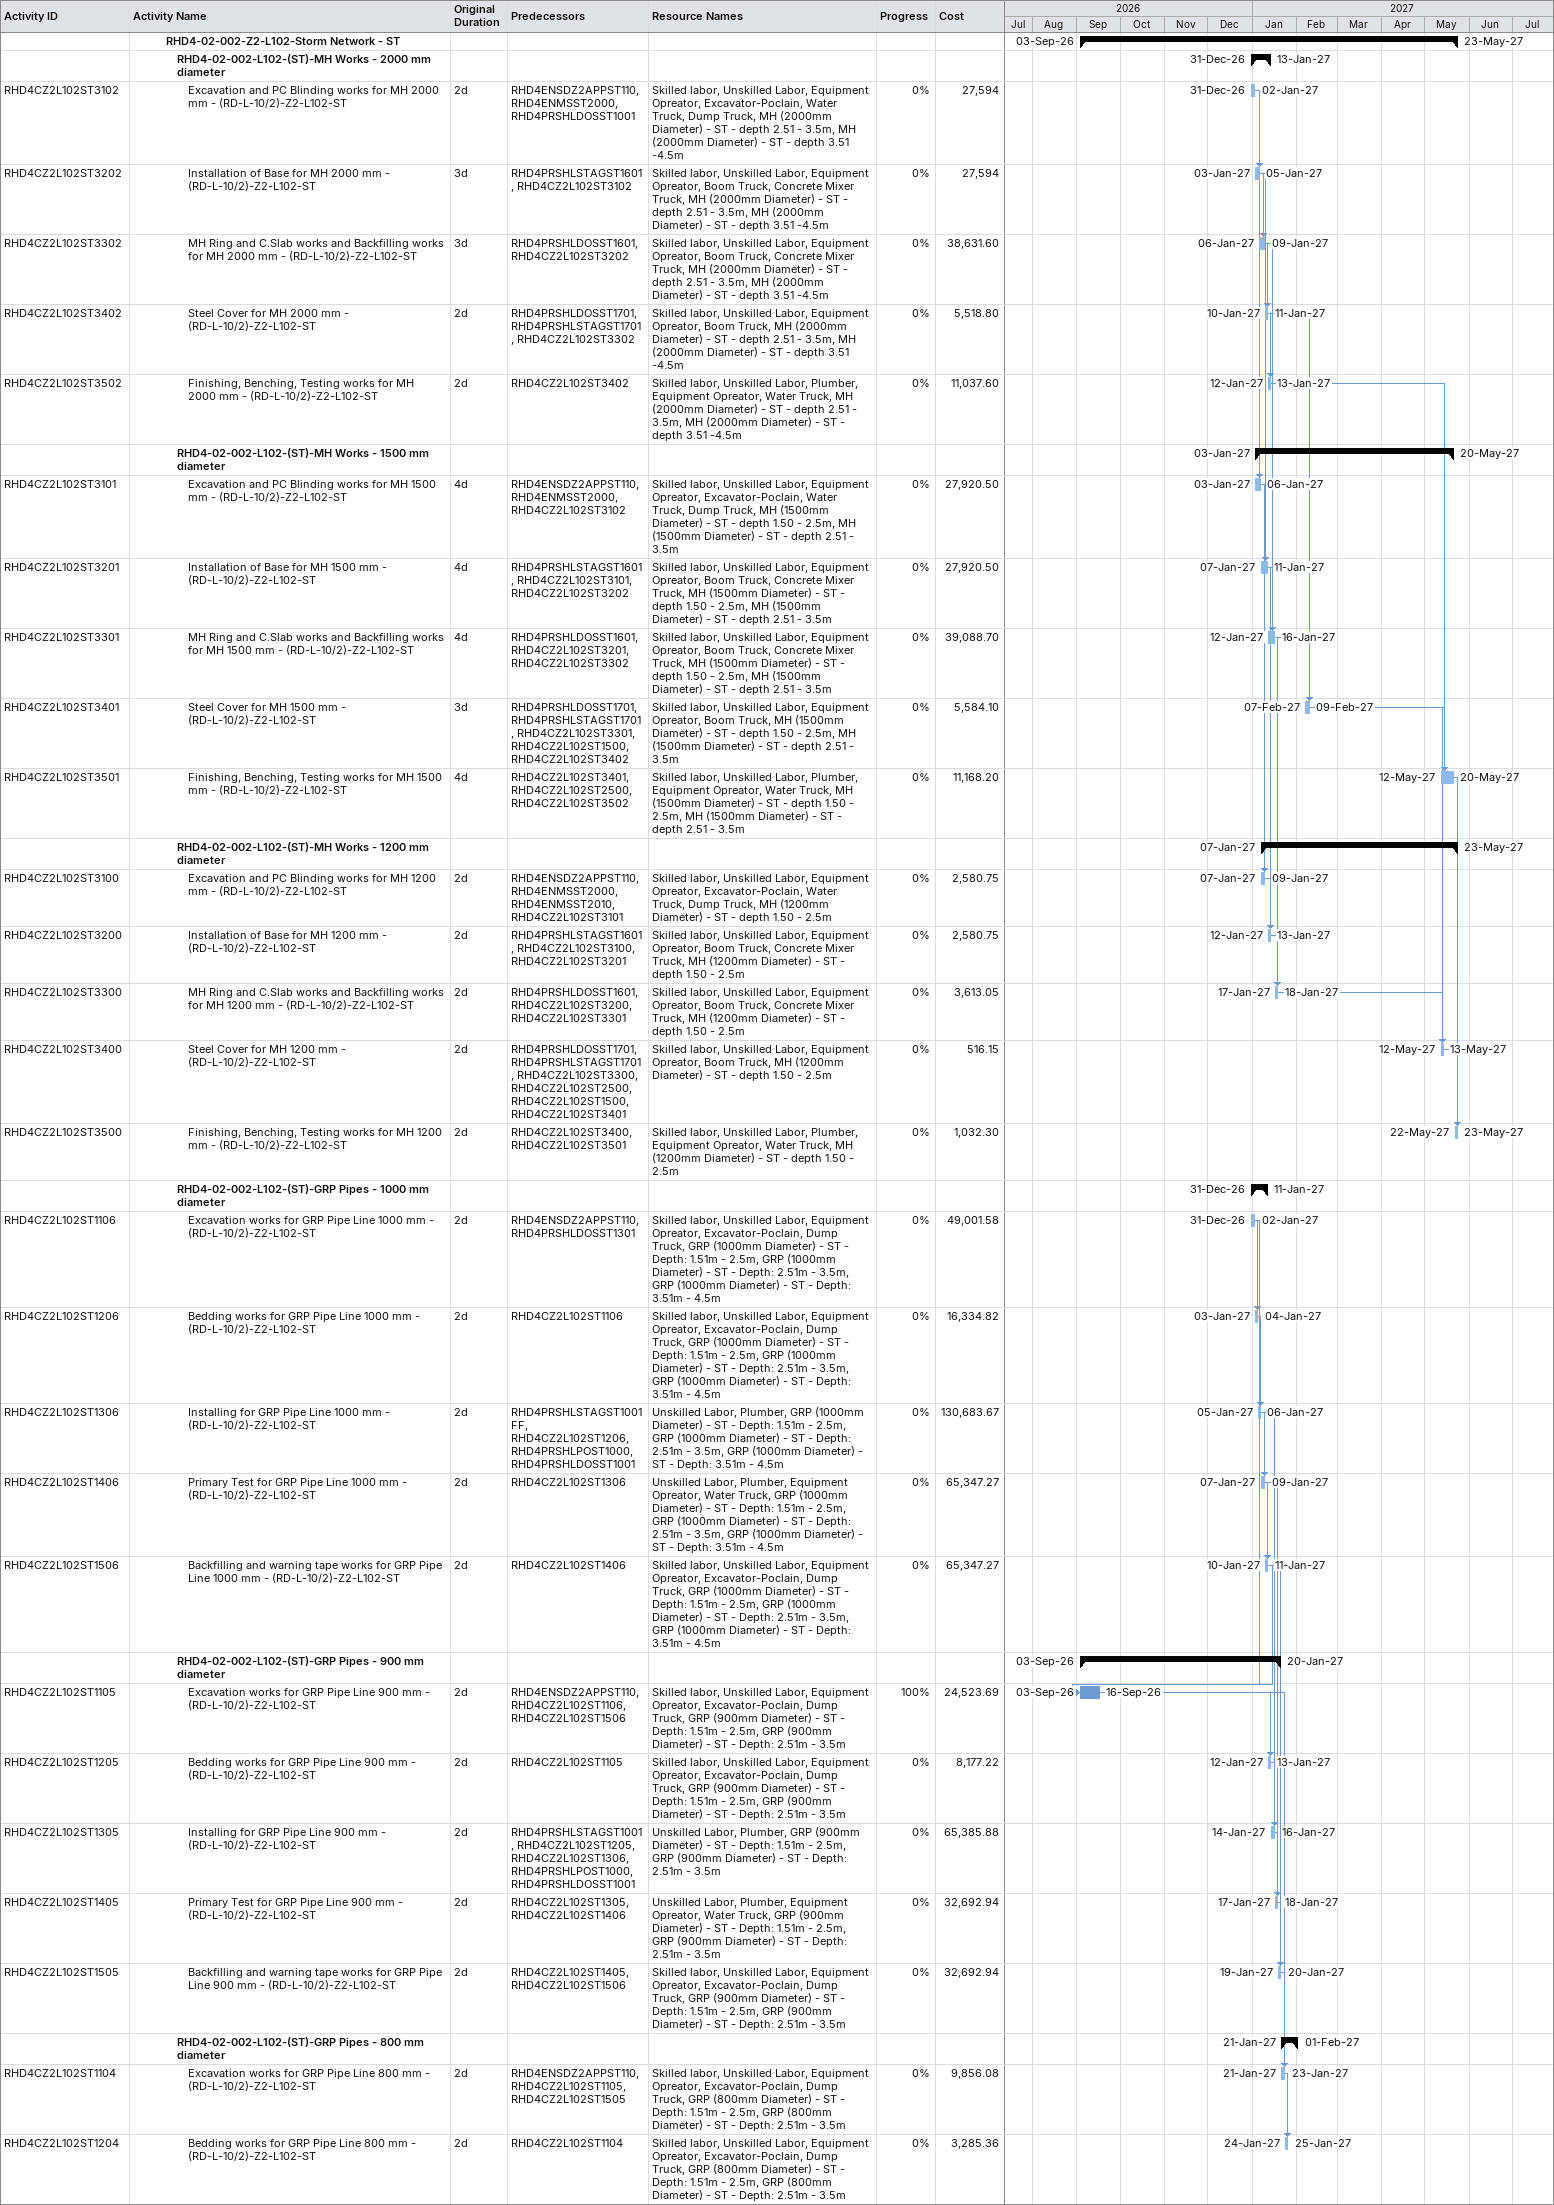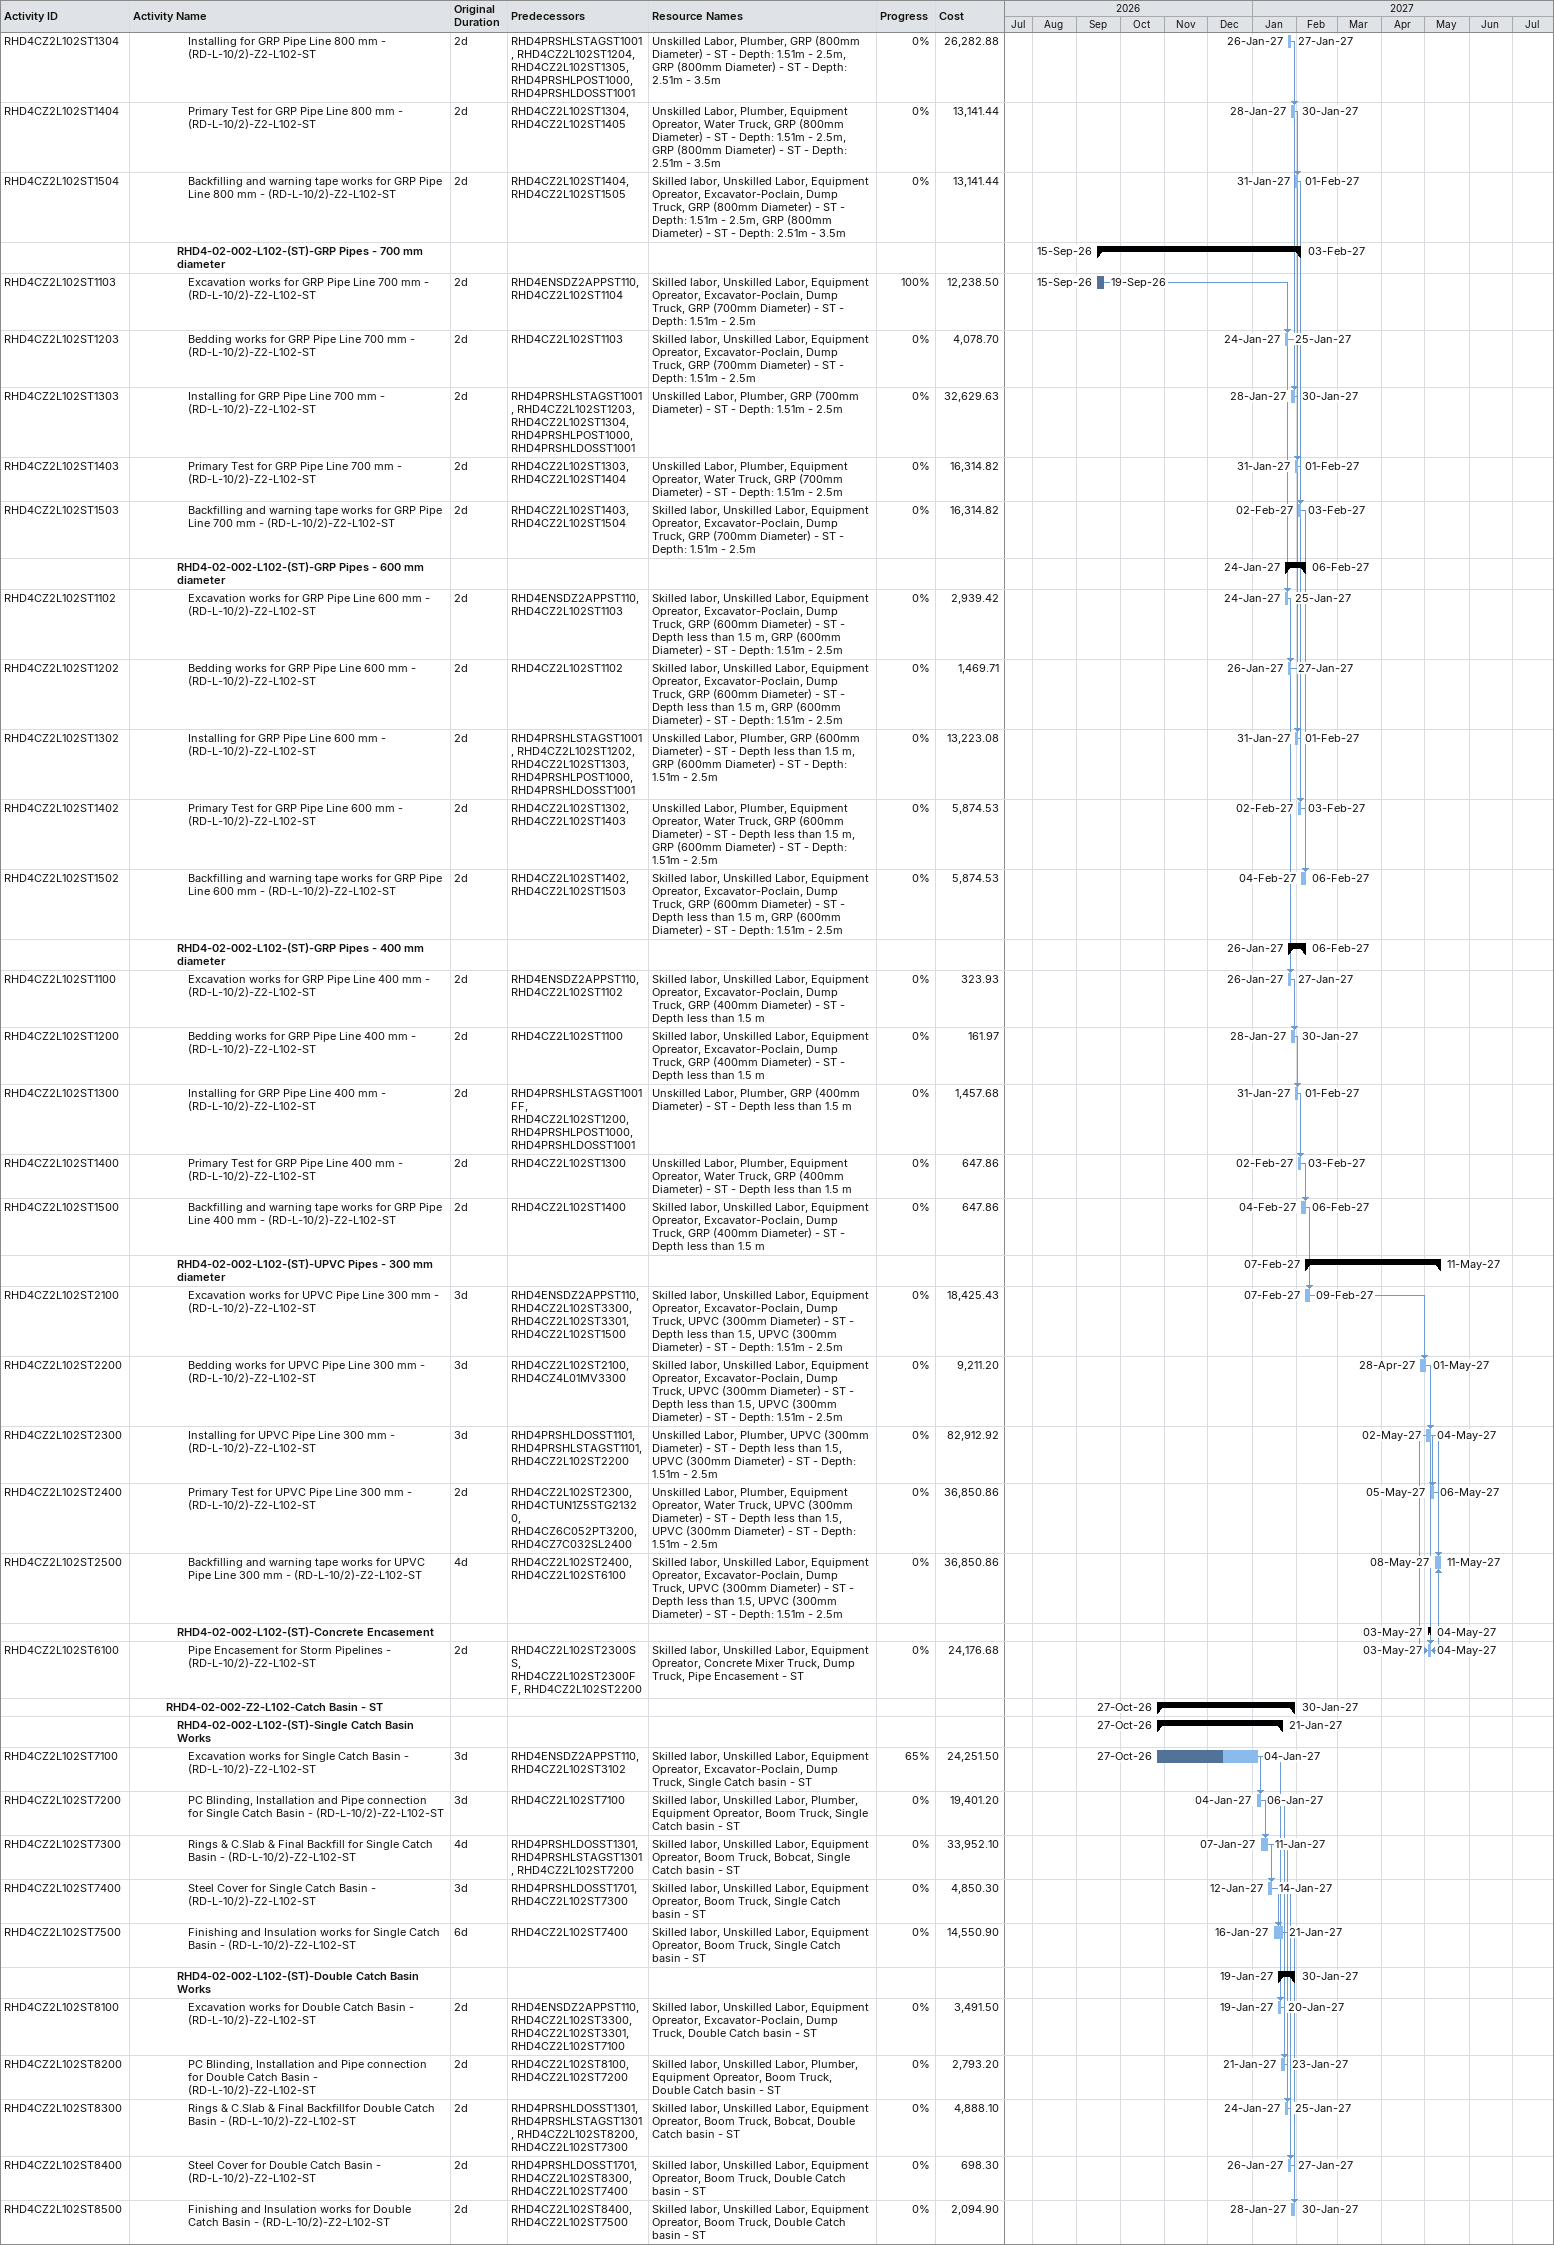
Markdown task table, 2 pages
| ID | Level | Task | Original duration | Start | Finish | Predecessors | Resources | % complete | Cost |
|---|---|---|---|---|---|---|---|---|---|
|  | 4 | **RHD4-02-002-Z2-L102-Storm Network - ST** |  | 2026-09-03 | 2027-05-23 |  |  |  |  |
|  | 5 | **RHD4-02-002-L102-(ST)-MH Works - 2000 mm diameter** |  | 2026-12-31 | 2027-01-13 |  |  |  |  |
| RHD4CZ2L102ST3102 | 6 | Excavation and PC Blinding works for MH 2000 mm - (RD-L-10/2)-Z2-L102-ST | 2d | 2026-12-31 | 2027-01-02 | RHD4ENSDZ2APPST110, RHD4ENMSST2000, RHD4PRSHLDOSST1001 | Skilled labor, Unskilled Labor, Equipment Opreator, Excavator-Poclain, Water Truck, Dump Truck, MH (2000mm Diameter) - ST - depth 2.51 - 3.5m, MH (2000mm Diameter) - ST - depth 3.51 -4.5m | 0 | 27594 |
| RHD4CZ2L102ST3202 | 6 | Installation of Base for MH 2000 mm - (RD-L-10/2)-Z2-L102-ST | 3d | 2027-01-03 | 2027-01-05 | RHD4PRSHLSTAGST1601, RHD4CZ2L102ST3102 | Skilled labor, Unskilled Labor, Equipment Opreator, Boom Truck, Concrete Mixer Truck, MH (2000mm Diameter) - ST - depth 2.51 - 3.5m, MH (2000mm Diameter) - ST - depth 3.51 -4.5m | 0 | 27594 |
| RHD4CZ2L102ST3302 | 6 | MH Ring and C.Slab works and Backfilling works for MH 2000 mm - (RD-L-10/2)-Z2-L102-ST | 3d | 2027-01-06 | 2027-01-09 | RHD4PRSHLDOSST1601, RHD4CZ2L102ST3202 | Skilled labor, Unskilled Labor, Equipment Opreator, Boom Truck, Concrete Mixer Truck, MH (2000mm Diameter) - ST - depth 2.51 - 3.5m, MH (2000mm Diameter) - ST - depth 3.51 -4.5m | 0 | 38631.60 |
| RHD4CZ2L102ST3402 | 6 | Steel Cover for MH 2000 mm - (RD-L-10/2)-Z2-L102-ST | 2d | 2027-01-10 | 2027-01-11 | RHD4PRSHLDOSST1701, RHD4PRSHLSTAGST1701, RHD4CZ2L102ST3302 | Skilled labor, Unskilled Labor, Equipment Opreator, Boom Truck, MH (2000mm Diameter) - ST - depth 2.51 - 3.5m, MH (2000mm Diameter) - ST - depth 3.51 -4.5m | 0 | 5518.80 |
| RHD4CZ2L102ST3502 | 6 | Finishing, Benching, Testing works for MH 2000 mm - (RD-L-10/2)-Z2-L102-ST | 2d | 2027-01-12 | 2027-01-13 | RHD4CZ2L102ST3402 | Skilled labor, Unskilled Labor, Plumber, Equipment Opreator, Water Truck, MH (2000mm Diameter) - ST - depth 2.51 - 3.5m, MH (2000mm Diameter) - ST - depth 3.51 -4.5m | 0 | 11037.60 |
|  | 5 | **RHD4-02-002-L102-(ST)-MH Works - 1500 mm diameter** |  | 2027-01-03 | 2027-05-20 |  |  |  |  |
| RHD4CZ2L102ST3101 | 6 | Excavation and PC Blinding works for MH 1500 mm - (RD-L-10/2)-Z2-L102-ST | 4d | 2027-01-03 | 2027-01-06 | RHD4ENSDZ2APPST110, RHD4ENMSST2000, RHD4CZ2L102ST3102 | Skilled labor, Unskilled Labor, Equipment Opreator, Excavator-Poclain, Water Truck, Dump Truck, MH (1500mm Diameter) - ST - depth 1.50 - 2.5m, MH (1500mm Diameter) - ST - depth 2.51 - 3.5m | 0 | 27920.50 |
| RHD4CZ2L102ST3201 | 6 | Installation of Base for MH 1500 mm - (RD-L-10/2)-Z2-L102-ST | 4d | 2027-01-07 | 2027-01-11 | RHD4PRSHLSTAGST1601, RHD4CZ2L102ST3101, RHD4CZ2L102ST3202 | Skilled labor, Unskilled Labor, Equipment Opreator, Boom Truck, Concrete Mixer Truck, MH (1500mm Diameter) - ST - depth 1.50 - 2.5m, MH (1500mm Diameter) - ST - depth 2.51 - 3.5m | 0 | 27920.50 |
| RHD4CZ2L102ST3301 | 6 | MH Ring and C.Slab works and Backfilling works for MH 1500 mm - (RD-L-10/2)-Z2-L102-ST | 4d | 2027-01-12 | 2027-01-16 | RHD4PRSHLDOSST1601, RHD4CZ2L102ST3201, RHD4CZ2L102ST3302 | Skilled labor, Unskilled Labor, Equipment Opreator, Boom Truck, Concrete Mixer Truck, MH (1500mm Diameter) - ST - depth 1.50 - 2.5m, MH (1500mm Diameter) - ST - depth 2.51 - 3.5m | 0 | 39088.70 |
| RHD4CZ2L102ST3401 | 6 | Steel Cover for MH 1500 mm - (RD-L-10/2)-Z2-L102-ST | 3d | 2027-02-07 | 2027-02-09 | RHD4PRSHLDOSST1701, RHD4PRSHLSTAGST1701, RHD4CZ2L102ST3301, RHD4CZ2L102ST1500, RHD4CZ2L102ST3402 | Skilled labor, Unskilled Labor, Equipment Opreator, Boom Truck, MH (1500mm Diameter) - ST - depth 1.50 - 2.5m, MH (1500mm Diameter) - ST - depth 2.51 - 3.5m | 0 | 5584.10 |
| RHD4CZ2L102ST3501 | 6 | Finishing, Benching, Testing works for MH 1500 mm - (RD-L-10/2)-Z2-L102-ST | 4d | 2027-05-12 | 2027-05-20 | RHD4CZ2L102ST3401, RHD4CZ2L102ST2500, RHD4CZ2L102ST3502 | Skilled labor, Unskilled Labor, Plumber, Equipment Opreator, Water Truck, MH (1500mm Diameter) - ST - depth 1.50 - 2.5m, MH (1500mm Diameter) - ST - depth 2.51 - 3.5m | 0 | 11168.20 |
|  | 5 | **RHD4-02-002-L102-(ST)-MH Works - 1200 mm diameter** |  | 2027-01-07 | 2027-05-23 |  |  |  |  |
| RHD4CZ2L102ST3100 | 6 | Excavation and PC Blinding works for MH 1200 mm - (RD-L-10/2)-Z2-L102-ST | 2d | 2027-01-07 | 2027-01-09 | RHD4ENSDZ2APPST110, RHD4ENMSST2000, RHD4ENMSST2010, RHD4CZ2L102ST3101 | Skilled labor, Unskilled Labor, Equipment Opreator, Excavator-Poclain, Water Truck, Dump Truck, MH (1200mm Diameter) - ST - depth 1.50 - 2.5m | 0 | 2580.75 |
| RHD4CZ2L102ST3200 | 6 | Installation of Base for MH 1200 mm - (RD-L-10/2)-Z2-L102-ST | 2d | 2027-01-12 | 2027-01-13 | RHD4PRSHLSTAGST1601, RHD4CZ2L102ST3100, RHD4CZ2L102ST3201 | Skilled labor, Unskilled Labor, Equipment Opreator, Boom Truck, Concrete Mixer Truck, MH (1200mm Diameter) - ST - depth 1.50 - 2.5m | 0 | 2580.75 |
| RHD4CZ2L102ST3300 | 6 | MH Ring and C.Slab works and Backfilling works for MH 1200 mm - (RD-L-10/2)-Z2-L102-ST | 2d | 2027-01-17 | 2027-01-18 | RHD4PRSHLDOSST1601, RHD4CZ2L102ST3200, RHD4CZ2L102ST3301 | Skilled labor, Unskilled Labor, Equipment Opreator, Boom Truck, Concrete Mixer Truck, MH (1200mm Diameter) - ST - depth 1.50 - 2.5m | 0 | 3613.05 |
| RHD4CZ2L102ST3400 | 6 | Steel Cover for MH 1200 mm - (RD-L-10/2)-Z2-L102-ST | 2d | 2027-05-12 | 2027-05-13 | RHD4PRSHLDOSST1701, RHD4PRSHLSTAGST1701, RHD4CZ2L102ST3300, RHD4CZ2L102ST2500, RHD4CZ2L102ST1500, RHD4CZ2L102ST3401 | Skilled labor, Unskilled Labor, Equipment Opreator, Boom Truck, MH (1200mm Diameter) - ST - depth 1.50 - 2.5m | 0 | 516.15 |
| RHD4CZ2L102ST3500 | 6 | Finishing, Benching, Testing works for MH 1200 mm - (RD-L-10/2)-Z2-L102-ST | 2d | 2027-05-22 | 2027-05-23 | RHD4CZ2L102ST3400, RHD4CZ2L102ST3501 | Skilled labor, Unskilled Labor, Plumber, Equipment Opreator, Water Truck, MH (1200mm Diameter) - ST - depth 1.50 - 2.5m | 0 | 1032.30 |
|  | 5 | **RHD4-02-002-L102-(ST)-GRP Pipes - 1000 mm diameter** |  | 2026-12-31 | 2027-01-11 |  |  |  |  |
| RHD4CZ2L102ST1106 | 6 | Excavation works for GRP Pipe Line 1000 mm - (RD-L-10/2)-Z2-L102-ST | 2d | 2026-12-31 | 2027-01-02 | RHD4ENSDZ2APPST110, RHD4PRSHLDOSST1301 | Skilled labor, Unskilled Labor, Equipment Opreator, Excavator-Poclain, Dump Truck, GRP (1000mm Diameter) - ST - Depth: 1.51m - 2.5m, GRP (1000mm Diameter) - ST - Depth: 2.51m - 3.5m, GRP (1000mm Diameter) - ST - Depth: 3.51m - 4.5m | 0 | 49001.58 |
| RHD4CZ2L102ST1206 | 6 | Bedding works for GRP Pipe Line 1000 mm - (RD-L-10/2)-Z2-L102-ST | 2d | 2027-01-03 | 2027-01-04 | RHD4CZ2L102ST1106 | Skilled labor, Unskilled Labor, Equipment Opreator, Excavator-Poclain, Dump Truck, GRP (1000mm Diameter) - ST - Depth: 1.51m - 2.5m, GRP (1000mm Diameter) - ST - Depth: 2.51m - 3.5m, GRP (1000mm Diameter) - ST - Depth: 3.51m - 4.5m | 0 | 16334.82 |
| RHD4CZ2L102ST1306 | 6 | Installing for GRP Pipe Line 1000 mm - (RD-L-10/2)-Z2-L102-ST | 2d | 2027-01-05 | 2027-01-06 | RHD4PRSHLSTAGST1001FF, RHD4CZ2L102ST1206, RHD4PRSHLPOST1000, RHD4PRSHLDOSST1001 | Unskilled Labor, Plumber, GRP (1000mm Diameter) - ST - Depth: 1.51m - 2.5m, GRP (1000mm Diameter) - ST - Depth: 2.51m - 3.5m, GRP (1000mm Diameter) - ST - Depth: 3.51m - 4.5m | 0 | 130683.67 |
| RHD4CZ2L102ST1406 | 6 | Primary Test for GRP Pipe Line 1000 mm - (RD-L-10/2)-Z2-L102-ST | 2d | 2027-01-07 | 2027-01-09 | RHD4CZ2L102ST1306 | Unskilled Labor, Plumber, Equipment Opreator, Water Truck, GRP (1000mm Diameter) - ST - Depth: 1.51m - 2.5m, GRP (1000mm Diameter) - ST - Depth: 2.51m - 3.5m, GRP (1000mm Diameter) - ST - Depth: 3.51m - 4.5m | 0 | 65347.27 |
| RHD4CZ2L102ST1506 | 6 | Backfilling and warning tape works for GRP Pipe Line 1000 mm - (RD-L-10/2)-Z2-L102-ST | 2d | 2027-01-10 | 2027-01-11 | RHD4CZ2L102ST1406 | Skilled labor, Unskilled Labor, Equipment Opreator, Excavator-Poclain, Dump Truck, GRP (1000mm Diameter) - ST - Depth: 1.51m - 2.5m, GRP (1000mm Diameter) - ST - Depth: 2.51m - 3.5m, GRP (1000mm Diameter) - ST - Depth: 3.51m - 4.5m | 0 | 65347.27 |
|  | 5 | **RHD4-02-002-L102-(ST)-GRP Pipes - 900 mm diameter** |  | 2026-09-03 | 2027-01-20 |  |  |  |  |
| RHD4CZ2L102ST1105 | 6 | Excavation works for GRP Pipe Line 900 mm - (RD-L-10/2)-Z2-L102-ST | 2d | 2026-09-03 | 2026-09-16 | RHD4ENSDZ2APPST110, RHD4CZ2L102ST1106, RHD4CZ2L102ST1506 | Skilled labor, Unskilled Labor, Equipment Opreator, Excavator-Poclain, Dump Truck, GRP (900mm Diameter) - ST - Depth: 1.51m - 2.5m, GRP (900mm Diameter) - ST - Depth: 2.51m - 3.5m | 100 | 24523.69 |
| RHD4CZ2L102ST1205 | 6 | Bedding works for GRP Pipe Line 900 mm - (RD-L-10/2)-Z2-L102-ST | 2d | 2027-01-12 | 2027-01-13 | RHD4CZ2L102ST1105 | Skilled labor, Unskilled Labor, Equipment Opreator, Excavator-Poclain, Dump Truck, GRP (900mm Diameter) - ST - Depth: 1.51m - 2.5m, GRP (900mm Diameter) - ST - Depth: 2.51m - 3.5m | 0 | 8177.22 |
| RHD4CZ2L102ST1305 | 6 | Installing for GRP Pipe Line 900 mm - (RD-L-10/2)-Z2-L102-ST | 2d | 2027-01-14 | 2027-01-16 | RHD4PRSHLSTAGST1001, RHD4CZ2L102ST1205, RHD4CZ2L102ST1306, RHD4PRSHLPOST1000, RHD4PRSHLDOSST1001 | Unskilled Labor, Plumber, GRP (900mm Diameter) - ST - Depth: 1.51m - 2.5m, GRP (900mm Diameter) - ST - Depth: 2.51m - 3.5m | 0 | 65385.88 |
| RHD4CZ2L102ST1405 | 6 | Primary Test for GRP Pipe Line 900 mm - (RD-L-10/2)-Z2-L102-ST | 2d | 2027-01-17 | 2027-01-18 | RHD4CZ2L102ST1305, RHD4CZ2L102ST1406 | Unskilled Labor, Plumber, Equipment Opreator, Water Truck, GRP (900mm Diameter) - ST - Depth: 1.51m - 2.5m, GRP (900mm Diameter) - ST - Depth: 2.51m - 3.5m | 0 | 32692.94 |
| RHD4CZ2L102ST1505 | 6 | Backfilling and warning tape works for GRP Pipe Line 900 mm - (RD-L-10/2)-Z2-L102-ST | 2d | 2027-01-19 | 2027-01-20 | RHD4CZ2L102ST1405, RHD4CZ2L102ST1506 | Skilled labor, Unskilled Labor, Equipment Opreator, Excavator-Poclain, Dump Truck, GRP (900mm Diameter) - ST - Depth: 1.51m - 2.5m, GRP (900mm Diameter) - ST - Depth: 2.51m - 3.5m | 0 | 32692.94 |
|  | 5 | **RHD4-02-002-L102-(ST)-GRP Pipes - 800 mm diameter** |  | 2027-01-21 | 2027-02-01 |  |  |  |  |
| RHD4CZ2L102ST1104 | 6 | Excavation works for GRP Pipe Line 800 mm - (RD-L-10/2)-Z2-L102-ST | 2d | 2027-01-21 | 2027-01-23 | RHD4ENSDZ2APPST110, RHD4CZ2L102ST1105, RHD4CZ2L102ST1505 | Skilled labor, Unskilled Labor, Equipment Opreator, Excavator-Poclain, Dump Truck, GRP (800mm Diameter) - ST - Depth: 1.51m - 2.5m, GRP (800mm Diameter) - ST - Depth: 2.51m - 3.5m | 0 | 9856.08 |
| RHD4CZ2L102ST1204 | 6 | Bedding works for GRP Pipe Line 800 mm - (RD-L-10/2)-Z2-L102-ST | 2d | 2027-01-24 | 2027-01-25 | RHD4CZ2L102ST1104 | Skilled labor, Unskilled Labor, Equipment Opreator, Excavator-Poclain, Dump Truck, GRP (800mm Diameter) - ST - Depth: 1.51m - 2.5m, GRP (800mm Diameter) - ST - Depth: 2.51m - 3.5m | 0 | 3285.36 |
| RHD4CZ2L102ST1304 | 6 | Installing for GRP Pipe Line 800 mm - (RD-L-10/2)-Z2-L102-ST | 2d | 2027-01-26 | 2027-01-27 | RHD4PRSHLSTAGST1001, RHD4CZ2L102ST1204, RHD4CZ2L102ST1305, RHD4PRSHLPOST1000, RHD4PRSHLDOSST1001 | Unskilled Labor, Plumber, GRP (800mm Diameter) - ST - Depth: 1.51m - 2.5m, GRP (800mm Diameter) - ST - Depth: 2.51m - 3.5m | 0 | 26282.88 |
| RHD4CZ2L102ST1404 | 6 | Primary Test for GRP Pipe Line 800 mm - (RD-L-10/2)-Z2-L102-ST | 2d | 2027-01-28 | 2027-01-30 | RHD4CZ2L102ST1304, RHD4CZ2L102ST1405 | Unskilled Labor, Plumber, Equipment Opreator, Water Truck, GRP (800mm Diameter) - ST - Depth: 1.51m - 2.5m, GRP (800mm Diameter) - ST - Depth: 2.51m - 3.5m | 0 | 13141.44 |
| RHD4CZ2L102ST1504 | 6 | Backfilling and warning tape works for GRP Pipe Line 800 mm - (RD-L-10/2)-Z2-L102-ST | 2d | 2027-01-31 | 2027-02-01 | RHD4CZ2L102ST1404, RHD4CZ2L102ST1505 | Skilled labor, Unskilled Labor, Equipment Opreator, Excavator-Poclain, Dump Truck, GRP (800mm Diameter) - ST - Depth: 1.51m - 2.5m, GRP (800mm Diameter) - ST - Depth: 2.51m - 3.5m | 0 | 13141.44 |
|  | 5 | **RHD4-02-002-L102-(ST)-GRP Pipes - 700 mm diameter** |  | 2026-09-15 | 2027-02-03 |  |  |  |  |
| RHD4CZ2L102ST1103 | 6 | Excavation works for GRP Pipe Line 700 mm - (RD-L-10/2)-Z2-L102-ST | 2d | 2026-09-15 | 2026-09-19 | RHD4ENSDZ2APPST110, RHD4CZ2L102ST1104 | Skilled labor, Unskilled Labor, Equipment Opreator, Excavator-Poclain, Dump Truck, GRP (700mm Diameter) - ST - Depth: 1.51m - 2.5m | 100 | 12238.50 |
| RHD4CZ2L102ST1203 | 6 | Bedding works for GRP Pipe Line 700 mm - (RD-L-10/2)-Z2-L102-ST | 2d | 2027-01-24 | 2027-01-25 | RHD4CZ2L102ST1103 | Skilled labor, Unskilled Labor, Equipment Opreator, Excavator-Poclain, Dump Truck, GRP (700mm Diameter) - ST - Depth: 1.51m - 2.5m | 0 | 4078.70 |
| RHD4CZ2L102ST1303 | 6 | Installing for GRP Pipe Line 700 mm - (RD-L-10/2)-Z2-L102-ST | 2d | 2027-01-28 | 2027-01-30 | RHD4PRSHLSTAGST1001, RHD4CZ2L102ST1203, RHD4CZ2L102ST1304, RHD4PRSHLPOST1000, RHD4PRSHLDOSST1001 | Unskilled Labor, Plumber, GRP (700mm Diameter) - ST - Depth: 1.51m - 2.5m | 0 | 32629.63 |
| RHD4CZ2L102ST1403 | 6 | Primary Test for GRP Pipe Line 700 mm - (RD-L-10/2)-Z2-L102-ST | 2d | 2027-01-31 | 2027-02-01 | RHD4CZ2L102ST1303, RHD4CZ2L102ST1404 | Unskilled Labor, Plumber, Equipment Opreator, Water Truck, GRP (700mm Diameter) - ST - Depth: 1.51m - 2.5m | 0 | 16314.82 |
| RHD4CZ2L102ST1503 | 6 | Backfilling and warning tape works for GRP Pipe Line 700 mm - (RD-L-10/2)-Z2-L102-ST | 2d | 2027-02-02 | 2027-02-03 | RHD4CZ2L102ST1403, RHD4CZ2L102ST1504 | Skilled labor, Unskilled Labor, Equipment Opreator, Excavator-Poclain, Dump Truck, GRP (700mm Diameter) - ST - Depth: 1.51m - 2.5m | 0 | 16314.82 |
|  | 5 | **RHD4-02-002-L102-(ST)-GRP Pipes - 600 mm diameter** |  | 2027-01-24 | 2027-02-06 |  |  |  |  |
| RHD4CZ2L102ST1102 | 6 | Excavation works for GRP Pipe Line 600 mm - (RD-L-10/2)-Z2-L102-ST | 2d | 2027-01-24 | 2027-01-25 | RHD4ENSDZ2APPST110, RHD4CZ2L102ST1103 | Skilled labor, Unskilled Labor, Equipment Opreator, Excavator-Poclain, Dump Truck, GRP (600mm Diameter) - ST - Depth less than 1.5 m, GRP (600mm Diameter) - ST - Depth: 1.51m - 2.5m | 0 | 2939.42 |
| RHD4CZ2L102ST1202 | 6 | Bedding works for GRP Pipe Line 600 mm - (RD-L-10/2)-Z2-L102-ST | 2d | 2027-01-26 | 2027-01-27 | RHD4CZ2L102ST1102 | Skilled labor, Unskilled Labor, Equipment Opreator, Excavator-Poclain, Dump Truck, GRP (600mm Diameter) - ST - Depth less than 1.5 m, GRP (600mm Diameter) - ST - Depth: 1.51m - 2.5m | 0 | 1469.71 |
| RHD4CZ2L102ST1302 | 6 | Installing for GRP Pipe Line 600 mm - (RD-L-10/2)-Z2-L102-ST | 2d | 2027-01-31 | 2027-02-01 | RHD4PRSHLSTAGST1001, RHD4CZ2L102ST1202, RHD4CZ2L102ST1303, RHD4PRSHLPOST1000, RHD4PRSHLDOSST1001 | Unskilled Labor, Plumber, GRP (600mm Diameter) - ST - Depth less than 1.5 m, GRP (600mm Diameter) - ST - Depth: 1.51m - 2.5m | 0 | 13223.08 |
| RHD4CZ2L102ST1402 | 6 | Primary Test for GRP Pipe Line 600 mm - (RD-L-10/2)-Z2-L102-ST | 2d | 2027-02-02 | 2027-02-03 | RHD4CZ2L102ST1302, RHD4CZ2L102ST1403 | Unskilled Labor, Plumber, Equipment Opreator, Water Truck, GRP (600mm Diameter) - ST - Depth less than 1.5 m, GRP (600mm Diameter) - ST - Depth: 1.51m - 2.5m | 0 | 5874.53 |
| RHD4CZ2L102ST1502 | 6 | Backfilling and warning tape works for GRP Pipe Line 600 mm - (RD-L-10/2)-Z2-L102-ST | 2d | 2027-02-04 | 2027-02-06 | RHD4CZ2L102ST1402, RHD4CZ2L102ST1503 | Skilled labor, Unskilled Labor, Equipment Opreator, Excavator-Poclain, Dump Truck, GRP (600mm Diameter) - ST - Depth less than 1.5 m, GRP (600mm Diameter) - ST - Depth: 1.51m - 2.5m | 0 | 5874.53 |
|  | 5 | **RHD4-02-002-L102-(ST)-GRP Pipes - 400 mm diameter** |  | 2027-01-26 | 2027-02-06 |  |  |  |  |
| RHD4CZ2L102ST1100 | 6 | Excavation works for GRP Pipe Line 400 mm - (RD-L-10/2)-Z2-L102-ST | 2d | 2027-01-26 | 2027-01-27 | RHD4ENSDZ2APPST110, RHD4CZ2L102ST1102 | Skilled labor, Unskilled Labor, Equipment Opreator, Excavator-Poclain, Dump Truck, GRP (400mm Diameter) - ST - Depth less than 1.5 m | 0 | 323.93 |
| RHD4CZ2L102ST1200 | 6 | Bedding works for GRP Pipe Line 400 mm - (RD-L-10/2)-Z2-L102-ST | 2d | 2027-01-28 | 2027-01-30 | RHD4CZ2L102ST1100 | Skilled labor, Unskilled Labor, Equipment Opreator, Excavator-Poclain, Dump Truck, GRP (400mm Diameter) - ST - Depth less than 1.5 m | 0 | 161.97 |
| RHD4CZ2L102ST1300 | 6 | Installing for GRP Pipe Line 400 mm - (RD-L-10/2)-Z2-L102-ST | 2d | 2027-01-31 | 2027-02-01 | RHD4PRSHLSTAGST1001FF, RHD4CZ2L102ST1200, RHD4PRSHLPOST1000, RHD4PRSHLDOSST1001 | Unskilled Labor, Plumber, GRP (400mm Diameter) - ST - Depth less than 1.5 m | 0 | 1457.68 |
| RHD4CZ2L102ST1400 | 6 | Primary Test for GRP Pipe Line 400 mm - (RD-L-10/2)-Z2-L102-ST | 2d | 2027-02-02 | 2027-02-03 | RHD4CZ2L102ST1300 | Unskilled Labor, Plumber, Equipment Opreator, Water Truck, GRP (400mm Diameter) - ST - Depth less than 1.5 m | 0 | 647.86 |
| RHD4CZ2L102ST1500 | 6 | Backfilling and warning tape works for GRP Pipe Line 400 mm - (RD-L-10/2)-Z2-L102-ST | 2d | 2027-02-04 | 2027-02-06 | RHD4CZ2L102ST1400 | Skilled labor, Unskilled Labor, Equipment Opreator, Excavator-Poclain, Dump Truck, GRP (400mm Diameter) - ST - Depth less than 1.5 m | 0 | 647.86 |
|  | 5 | **RHD4-02-002-L102-(ST)-UPVC Pipes - 300 mm diameter** |  | 2027-02-07 | 2027-05-11 |  |  |  |  |
| RHD4CZ2L102ST2100 | 6 | Excavation works for UPVC Pipe Line 300 mm - (RD-L-10/2)-Z2-L102-ST | 3d | 2027-02-07 | 2027-02-09 | RHD4ENSDZ2APPST110, RHD4CZ2L102ST3300, RHD4CZ2L102ST3301, RHD4CZ2L102ST1500 | Skilled labor, Unskilled Labor, Equipment Opreator, Excavator-Poclain, Dump Truck, UPVC (300mm Diameter) - ST - Depth less than 1.5, UPVC (300mm Diameter) - ST - Depth: 1.51m - 2.5m | 0 | 18425.43 |
| RHD4CZ2L102ST2200 | 6 | Bedding works for UPVC Pipe Line 300 mm - (RD-L-10/2)-Z2-L102-ST | 3d | 2027-04-28 | 2027-05-01 | RHD4CZ2L102ST2100, RHD4CZ4L01MV3300 | Skilled labor, Unskilled Labor, Equipment Opreator, Excavator-Poclain, Dump Truck, UPVC (300mm Diameter) - ST - Depth less than 1.5, UPVC (300mm Diameter) - ST - Depth: 1.51m - 2.5m | 0 | 9211.20 |
| RHD4CZ2L102ST2300 | 6 | Installing for UPVC Pipe Line 300 mm - (RD-L-10/2)-Z2-L102-ST | 3d | 2027-05-02 | 2027-05-04 | RHD4PRSHLDOSST1101, RHD4PRSHLSTAGST1101, RHD4CZ2L102ST2200 | Unskilled Labor, Plumber, UPVC (300mm Diameter) - ST - Depth less than 1.5, UPVC (300mm Diameter) - ST - Depth: 1.51m - 2.5m | 0 | 82912.92 |
| RHD4CZ2L102ST2400 | 6 | Primary Test for UPVC Pipe Line 300 mm - (RD-L-10/2)-Z2-L102-ST | 2d | 2027-05-05 | 2027-05-06 | RHD4CZ2L102ST2300, RHD4CTUN1Z5STG21320, RHD4CZ6C052PT3200, RHD4CZ7C032SL2400 | Unskilled Labor, Plumber, Equipment Opreator, Water Truck, UPVC (300mm Diameter) - ST - Depth less than 1.5, UPVC (300mm Diameter) - ST - Depth: 1.51m - 2.5m | 0 | 36850.86 |
| RHD4CZ2L102ST2500 | 6 | Backfilling and warning tape works for UPVC Pipe Line 300 mm - (RD-L-10/2)-Z2-L102-ST | 4d | 2027-05-08 | 2027-05-11 | RHD4CZ2L102ST2400, RHD4CZ2L102ST6100 | Skilled labor, Unskilled Labor, Equipment Opreator, Excavator-Poclain, Dump Truck, UPVC (300mm Diameter) - ST - Depth less than 1.5, UPVC (300mm Diameter) - ST - Depth: 1.51m - 2.5m | 0 | 36850.86 |
|  | 5 | **RHD4-02-002-L102-(ST)-Concrete Encasement** |  | 2027-05-03 | 2027-05-04 |  |  |  |  |
| RHD4CZ2L102ST6100 | 6 | Pipe Encasement for Storm Pipelines - (RD-L-10/2)-Z2-L102-ST | 2d | 2027-05-03 | 2027-05-04 | RHD4CZ2L102ST2300SS, RHD4CZ2L102ST2300FF, RHD4CZ2L102ST2200 | Skilled labor, Unskilled Labor, Equipment Opreator, Concrete Mixer Truck, Dump Truck, Pipe Encasement - ST | 0 | 24176.68 |
|  | 4 | **RHD4-02-002-Z2-L102-Catch Basin - ST** |  | 2026-10-27 | 2027-01-30 |  |  |  |  |
|  | 5 | **RHD4-02-002-L102-(ST)-Single Catch Basin Works** |  | 2026-10-27 | 2027-01-21 |  |  |  |  |
| RHD4CZ2L102ST7100 | 6 | Excavation works for Single Catch Basin - (RD-L-10/2)-Z2-L102-ST | 3d | 2026-10-27 | 2027-01-04 | RHD4ENSDZ2APPST110, RHD4CZ2L102ST3102 | Skilled labor, Unskilled Labor, Equipment Opreator, Excavator-Poclain, Dump Truck, Single Catch basin - ST | 65 | 24251.50 |
| RHD4CZ2L102ST7200 | 6 | PC Blinding, Installation and Pipe connection for Single Catch Basin - (RD-L-10/2)-Z2-L102-ST | 3d | 2027-01-04 | 2027-01-06 | RHD4CZ2L102ST7100 | Skilled labor, Unskilled Labor, Plumber, Equipment Opreator, Boom Truck, Single Catch basin - ST | 0 | 19401.20 |
| RHD4CZ2L102ST7300 | 6 | Rings & C.Slab & Final Backfill for Single Catch Basin - (RD-L-10/2)-Z2-L102-ST | 4d | 2027-01-07 | 2027-01-11 | RHD4PRSHLDOSST1301, RHD4PRSHLSTAGST1301, RHD4CZ2L102ST7200 | Skilled labor, Unskilled Labor, Equipment Opreator, Boom Truck, Bobcat, Single Catch basin - ST | 0 | 33952.10 |
| RHD4CZ2L102ST7400 | 6 | Steel Cover for Single Catch Basin - (RD-L-10/2)-Z2-L102-ST | 3d | 2027-01-12 | 2027-01-14 | RHD4PRSHLDOSST1701, RHD4CZ2L102ST7300 | Skilled labor, Unskilled Labor, Equipment Opreator, Boom Truck, Single Catch basin - ST | 0 | 4850.30 |
| RHD4CZ2L102ST7500 | 6 | Finishing and Insulation works for Single Catch Basin - (RD-L-10/2)-Z2-L102-ST | 6d | 2027-01-16 | 2027-01-21 | RHD4CZ2L102ST7400 | Skilled labor, Unskilled Labor, Equipment Opreator, Boom Truck, Single Catch basin - ST | 0 | 14550.90 |
|  | 5 | **RHD4-02-002-L102-(ST)-Double Catch Basin Works** |  | 2027-01-19 | 2027-01-30 |  |  |  |  |
| RHD4CZ2L102ST8100 | 6 | Excavation works for Double Catch Basin - (RD-L-10/2)-Z2-L102-ST | 2d | 2027-01-19 | 2027-01-20 | RHD4ENSDZ2APPST110, RHD4CZ2L102ST3300, RHD4CZ2L102ST3301, RHD4CZ2L102ST7100 | Skilled labor, Unskilled Labor, Equipment Opreator, Excavator-Poclain, Dump Truck, Double Catch basin - ST | 0 | 3491.50 |
| RHD4CZ2L102ST8200 | 6 | PC Blinding, Installation and Pipe connection for Double Catch Basin - (RD-L-10/2)-Z2-L102-ST | 2d | 2027-01-21 | 2027-01-23 | RHD4CZ2L102ST8100, RHD4CZ2L102ST7200 | Skilled labor, Unskilled Labor, Plumber, Equipment Opreator, Boom Truck, Double Catch basin - ST | 0 | 2793.20 |
| RHD4CZ2L102ST8300 | 6 | Rings & C.Slab & Final Backfillfor Double Catch Basin - (RD-L-10/2)-Z2-L102-ST | 2d | 2027-01-24 | 2027-01-25 | RHD4PRSHLDOSST1301, RHD4PRSHLSTAGST1301, RHD4CZ2L102ST8200, RHD4CZ2L102ST7300 | Skilled labor, Unskilled Labor, Equipment Opreator, Boom Truck, Bobcat, Double Catch basin - ST | 0 | 4888.10 |
| RHD4CZ2L102ST8400 | 6 | Steel Cover for Double Catch Basin - (RD-L-10/2)-Z2-L102-ST | 2d | 2027-01-26 | 2027-01-27 | RHD4PRSHLDOSST1701, RHD4CZ2L102ST8300, RHD4CZ2L102ST7400 | Skilled labor, Unskilled Labor, Equipment Opreator, Boom Truck, Double Catch basin - ST | 0 | 698.30 |
| RHD4CZ2L102ST8500 | 6 | Finishing and Insulation works for Double Catch Basin - (RD-L-10/2)-Z2-L102-ST | 2d | 2027-01-28 | 2027-01-30 | RHD4CZ2L102ST8400, RHD4CZ2L102ST7500 | Skilled labor, Unskilled Labor, Equipment Opreator, Boom Truck, Double Catch basin - ST | 0 | 2094.90 |
